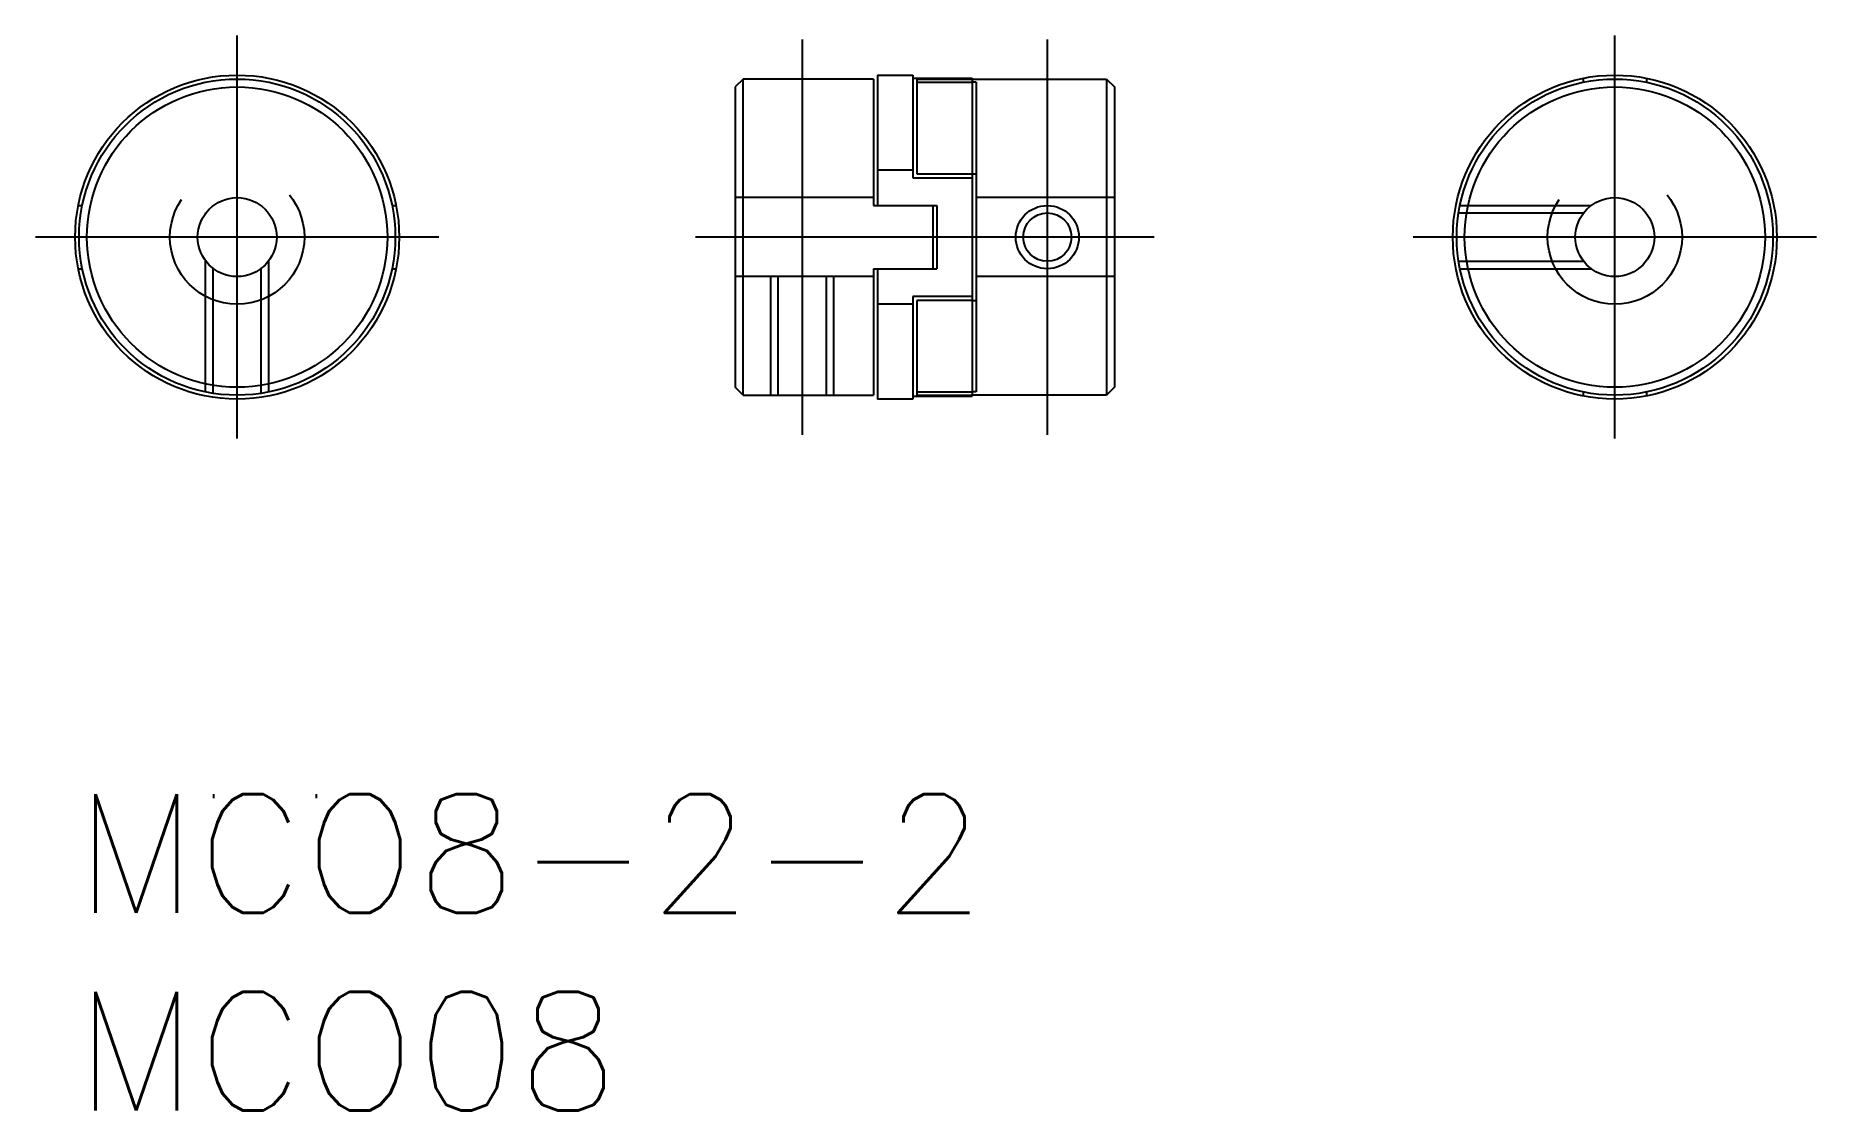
# Model space of a CAD drawing. Extents: x -1 to 44.1, y -8 to 19.2.
import ezdxf

# ---------------------------------------------------------------- set-up
doc = ezdxf.new("R2010")
doc.units = 0
doc.header["$LTSCALE"] = 0.5
doc.linetypes.add('CENTER', pattern=[50.8, 31.75, -6.35, 6.35, -6.35])
doc.linetypes.add('DASHED', pattern=[19.05, 12.7, -6.35])
for name, color, linetype in [('MSM_CENTER', 1, 'CENTER'), ('MSM_CONTINUOUS', 7, 'CONTINUOUS'), ('MSM_DASHED', 4, 'DASHED'), ('MSM_NARROW', 5, 'CONTINUOUS'), ('MSM_PART_NUMBER', 7, 'CONTINUOUS')]:
    doc.layers.add(name, color=color, linetype=linetype)
doc.styles.get("Standard").update_dxf_attribs({"font": 'txt.shx', "height": 1.5, "bigfont": 'bigfont.shx'})

# ---------------------------------------------------------------- blocks, each defined once
blk = doc.blocks.new('*U11')
at = {"layer": 'MSM_PART_NUMBER'}
blk.add_text('MCO8-2-2', height=3, dxfattribs=at).set_placement((0, -3))
blk = doc.blocks.new('*U12')
at = {"layer": 'MSM_PART_NUMBER'}
blk.add_text('MCO08', height=3, dxfattribs=at).set_placement((0, -8))

msp = doc.modelspace()

# ---------------------------------------------------------------- linework, layer by layer
at = {"layer": 'MSM_CENTER'}
for p, q in [((4.1, 9), (4.1, 19.2)), ((18.4, 19.1), (18.4, 9.1)), ((24.6, 19.1), (24.6, 9.1)), ((38.96, 9), (38.96, 19.2)), ((9.2, 14.1), (-1, 14.1)), ((27.3, 14.1), (15.7, 14.1)), ((44.06, 14.1), (33.86, 14.1))]:
    msp.add_line(p, q, dxfattribs=at)
at = {"layer": 'MSM_CONTINUOUS'}
for p, q in [((16.9, 18.1), (16.7, 17.9)), ((20.2, 18.1), (16.9, 18.1)), ((16.9, 10.1), (16.9, 18.1)), ((20.2, 18.1), (20.2, 14.9)), ((20.3, 18.2), (21.2, 18.2)), ((20.3, 18.2), (20.3, 14.9)), ((21.2, 18.2), (21.2, 18.121)), ((21.2, 18.121), (22.7, 18.121)), ((22.7, 18.121), (22.7, 10.079)), ((22.7, 18.1), (26.1, 18.1)), ((26.1, 18.1), (26.3, 17.9)), ((26.1, 18.1), (26.1, 10.1)), ((38.16, 18.121), (38.16, 18.019)), ((39.76, 18.121), (39.76, 18.019)), ((16.7, 17.9), (16.7, 10.3)), ((22.8, 18.019), (22.7, 18.019)), ((22.8, 18.019), (22.8, 10.181)), ((26.3, 17.9), (26.3, 10.3)), ((22.7, 15.7), (22.8, 15.7)), ((0.079, 14.9), (0.181, 14.9)), ((8.019, 14.9), (8.121, 14.9)), ((20.2, 14.9), (21.8, 14.9)), ((21.7, 14.9), (21.7, 13.3)), ((21.8, 14.9), (21.8, 13.3)), ((0.079, 13.3), (0.181, 13.3)), ((8.019, 13.3), (8.121, 13.3)), ((20.2, 13.3), (21.8, 13.3)), ((20.2, 13.3), (20.2, 10.1)), ((20.3, 13.3), (20.3, 10)), ((22.7, 12.5), (22.8, 12.5)), ((16.9, 10.1), (16.7, 10.3)), ((16.9, 10.1), (20.2, 10.1)), ((21.2, 10), (20.3, 10)), ((21.2, 10.079), (22.7, 10.079)), ((21.2, 10.079), (21.2, 10)), ((22.8, 10.181), (22.7, 10.181)), ((26.1, 10.1), (22.7, 10.1)), ((26.3, 10.3), (26.1, 10.1)), ((38.16, 10.181), (38.16, 10.079)), ((39.76, 10.181), (39.76, 10.079)), ((3.5, 0), (3.5, -0.1)), ((6.1, 0), (6.1, -0.1))]:
    msp.add_line(p, q, dxfattribs=at)
for centre, radius in [((4.1, 14.1), 4.1), ((4.1, 14.1), 4), ((38.96, 14.1), 4.1), ((38.96, 14.1), 4), ((4.1, 14.1), 3.8), ((38.96, 14.1), 3.8), ((4.1, 14.1), 1), ((38.96, 14.1), 1), ((24.6, 14.1), 0.611)]:
    msp.add_circle(centre, radius, dxfattribs=at)
at = {"layer": 'MSM_DASHED'}
for p, q in [((21.2, 18.121), (21.2, 15.6)), ((21.3, 18.1), (21.3, 15.7)), ((21.3, 18.1), (22.7, 18.1)), ((21.3, 18.019), (22.7, 18.019)), ((20.3, 15.8), (21.2, 15.8)), ((21.2, 15.6), (22.7, 15.6)), ((21.3, 15.7), (22.7, 15.7)), ((20.2, 15.1), (16.7, 15.1)), ((26.3, 15.1), (22.8, 15.1)), ((35.041, 14.9), (38.36, 14.9)), ((3.3, 14.7), (3.3, 14.711)), ((35.007, 14.711), (38.168, 14.711)), ((38.16, 14.7), (38.16, 14.711)), ((3.3, 10.181), (3.3, 13.5)), ((3.49, 10.147), (3.49, 13.308)), ((4.711, 10.147), (4.711, 13.3)), ((4.9, 10.181), (4.9, 13.5)), ((20.2, 13.1), (16.7, 13.1)), ((17.6, 10.1), (17.6, 13.1)), ((17.79, 10.1), (17.79, 13.1)), ((19.011, 10.1), (19.011, 13.1)), ((19.2, 10.1), (19.2, 13.1)), ((26.3, 13.1), (22.8, 13.1)), ((35.007, 13.49), (38.168, 13.49)), ((35.041, 13.3), (38.36, 13.3)), ((21.2, 12.4), (20.3, 12.4)), ((22.7, 12.6), (21.2, 12.6)), ((21.2, 12.6), (21.2, 10.079)), ((22.7, 12.5), (21.3, 12.5)), ((21.3, 12.5), (21.3, 10.1)), ((21.3, 10.181), (22.7, 10.181)), ((21.3, 10.1), (22.7, 10.1))]:
    msp.add_line(p, q, dxfattribs=at)
for centre in [(4.1, 14.1), (38.96, 14.1)]:
    msp.add_circle(centre, 1.7, dxfattribs=at)
at = {"layer": 'MSM_NARROW'}
msp.add_circle((24.6, 14.1), 0.8, dxfattribs=at)

# ---------------------------------------------------------------- block references
at = {"layer": 'MSM_CONTINUOUS'}
for name in ['*U11', '*U12']:
    msp.add_blockref(name, (0, 0), dxfattribs=at)

doc.saveas('drawing.dxf')
